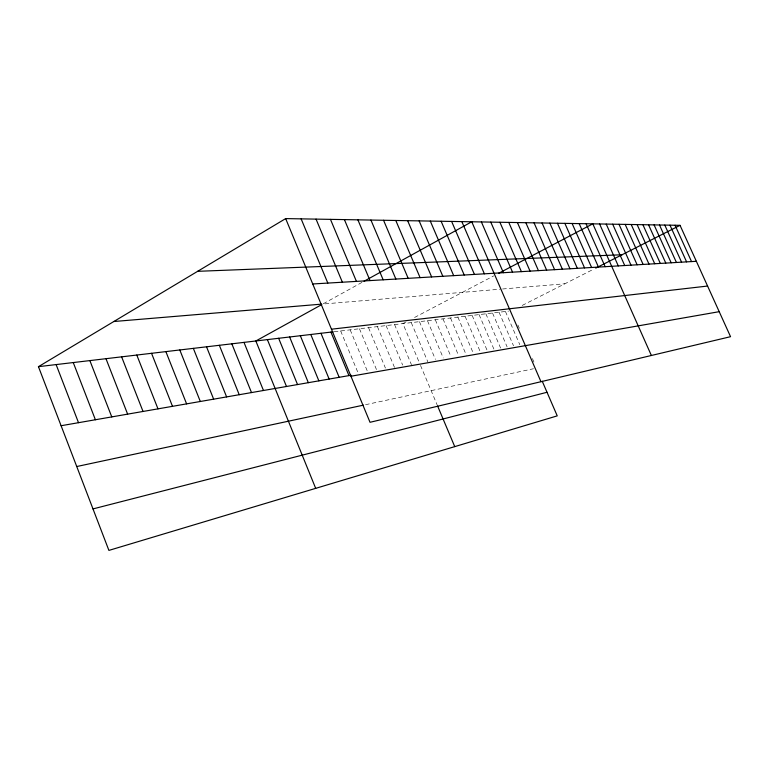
<?xml version="1.0" encoding="UTF-8"?>
<svg xmlns="http://www.w3.org/2000/svg" width="769" height="769" viewBox="0 0 769 769"><rect width="100%" height="100%" fill="white"/><g stroke="black" fill="none" stroke-linecap="round" stroke-linejoin="round"><path stroke-width="0.58" stroke-dasharray="3.85 2.88" d="M361.978 282.386L322.759 304.043L500.225 289.192M406.07 321.932L402.889 323.605L419.153 362.209M414.549 317.482L493.727 275.888M522.18 305.447L593.668 269.169M365.554 404.696L533.513 368.736M334.188 331.727L508.588 311.118M502.58 288.99L564.859 283.78M517.893 324.989L519.315 328.276M532.408 358.508L534.705 363.824M505.444 311.493L519.806 344.714M499.052 312.243L513.529 345.79M492.525 313.021L507.117 346.896M485.864 313.8L500.6 348.059M479.077 314.608L494.4 350.289M472.147 315.425L487.133 350.376M465.082 316.261L480.202 351.577M457.872 317.107L473.127 352.827M450.509 317.982L466.36 355.172M442.982 318.866L458.516 355.345M435.312 319.779L450.99 356.681M427.468 320.702L443.28 358.008M419.451 321.653L435.427 359.402M411.261 322.615L427.843 361.872M420.508 365.41L437.1 404.792M394.584 324.585L411.463 364.727M386.086 325.595L402.668 365.083M377.416 326.614L394.603 367.659M368.534 327.671L385.432 368.091M359.459 328.738L376.512 369.629M350.174 329.834L367.842 372.321M340.667 330.958L358.056 372.84"/><path stroke-width="1.15" d="M542.251 381.261L557.237 415.866L108.9 550.402L38.45 366.669L285.664 218.598L680.046 225.336L730.55 336.687L370.024 422.296L285.664 218.598M321.778 304.582L255.846 340.984L315.684 488.344M364.073 281.233L471.753 221.78L540.963 381.703M498.687 273.283L592.812 223.846L651.372 355.489M595.744 268.112L680.046 225.336M92.991 508.915L547.019 392.277M76.746 466.533L363.458 405.138M350.943 376.233L719.207 311.676M61.097 425.728L351.077 375.243M38.45 366.669L333.102 331.852M331.468 329.199L707.586 286.049M113.831 321.519L321.625 304.13M312.743 283.972L696.358 261.297M197.633 271.322L622.034 254.77M675.067 225.25L691.523 261.575M669.982 225.163L686.592 261.873M664.791 225.077L681.565 262.171M659.494 224.981L676.422 262.469M654.083 224.894L671.174 262.787M648.555 224.798L665.8 263.104M642.903 224.702L660.321 263.421M637.126 224.596L654.717 263.757M631.214 224.5L648.988 264.094M625.178 224.394L643.124 264.44M619.007 224.288L637.126 264.796M612.682 224.183L630.993 265.161M606.212 224.077L624.716 265.526M599.589 223.962L618.286 265.911M586.074 223.731L605.155 266.689M579.172 223.616L598.455 267.083M572.107 223.491L591.592 267.487M564.869 223.366L584.555 267.9M557.448 223.241L577.346 268.333M549.845 223.106L569.964 268.766M542.049 222.981L562.379 269.217M534.051 222.837L554.612 269.679M525.842 222.702L546.634 270.15M517.422 222.558L538.444 270.63M508.78 222.414L530.043 271.13M499.898 222.26L521.401 271.64M490.776 222.106L512.529 272.159M481.394 221.943L503.407 272.707M461.833 221.607L484.374 273.831M451.624 221.434L474.444 274.418M441.118 221.251L464.216 275.023M430.294 221.068L453.681 275.638M419.143 220.876L442.829 276.282M407.647 220.684L431.63 276.946M395.795 220.482L420.085 277.628M383.558 220.27L408.176 278.33M370.927 220.059L395.872 279.06M437.561 405.888L454.739 446.626M357.883 219.838L383.164 279.81M344.406 219.607L370.024 280.589M330.468 219.367L356.432 281.396M316.049 219.117L342.378 282.223M301.131 218.867L327.825 283.088M330.949 332.112L348.953 375.608M320.981 333.285L339.167 377.31M310.782 334.486L329.142 379.059M300.333 335.726L318.866 380.847M289.625 336.995L308.34 382.683M278.647 338.283L297.545 384.558M267.391 339.619L286.481 386.49M243.994 342.378L263.469 390.489M231.834 343.82L251.511 392.575M219.348 345.291L239.226 394.708M206.525 346.809L226.615 396.91M193.346 348.367L213.647 399.169M179.802 349.972L200.315 401.485M165.873 351.616L186.607 403.879M151.541 353.307L172.496 406.33M136.795 355.047L157.981 408.858M121.617 356.845L143.034 411.463M105.978 358.69L127.635 414.145M89.867 360.594L111.765 416.904M73.257 362.555L95.394 419.749M56.127 364.583L78.515 422.69"/></g></svg>
